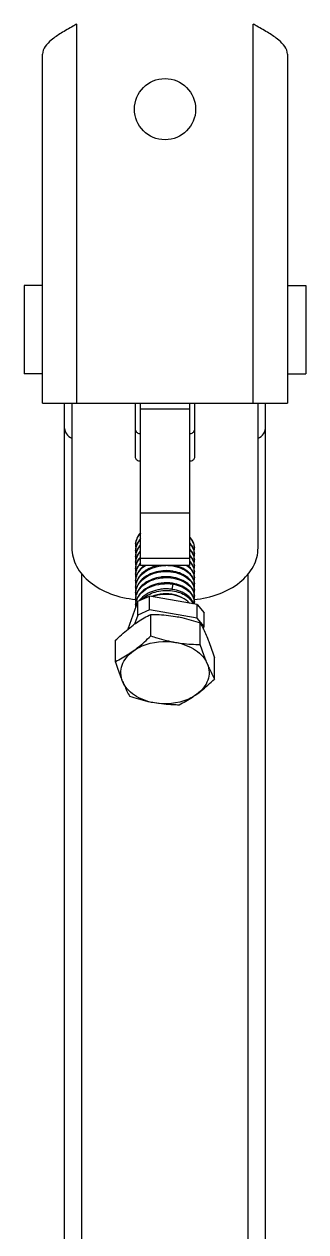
# Model space of a CAD drawing. Extents: x 27938 to 1507990, y 110129 to 923079.
# Drawn here: x 549298 to 549768, y 359970 to 361985 of the extents above; entities that cross this region are included whole.
import ezdxf

# ---------------------------------------------------------------- set-up
doc = ezdxf.new("R2010")
doc.units = 0
doc.header["$LTSCALE"] = 1000
doc.header["$MEASUREMENT"] = 0

msp = doc.modelspace()

# ---------------------------------------------------------------- linework, layer by layer
for p, q in [((549385.5, 361352.6), (549385.5, 361985.1)), ((549679.9, 361352.6), (549679.9, 361985.1)), ((549328.2, 361352.6), (549328.2, 361935.1)), ((549737.1, 361935.1), (549737.1, 361352.6)), ((549328.2, 361548.8), (549297.6, 361548.8)), ((549297.6, 361548.8), (549297.6, 361401.6)), ((549737.1, 361548.8), (549767.8, 361548.8)), ((549767.8, 361548.8), (549767.8, 361401.6)), ((549328.2, 361401.6), (549297.6, 361401.6)), ((549737.1, 361401.6), (549767.8, 361401.6)), ((549328.2, 361352.6), (549737.1, 361352.6)), ((549365, 358782.2), (549365, 361352.6)), ((549377.3, 361352.6), (549377.3, 361111)), ((549483.6, 361261.3), (549483.6, 361352.6)), ((549491.8, 361081.6), (549491.8, 361352.6)), ((549573.6, 361352.6), (549573.6, 361081.6)), ((549581.7, 361352.6), (549581.7, 361261.3)), ((549688, 361111), (549688, 361352.6)), ((549700.3, 358782.2), (549700.3, 361352.6)), ((549573.6, 361342.7), (549491.8, 361342.7)), ((549573.6, 361169.2), (549491.8, 361169.2)), ((549573.6, 361093.6), (549491.8, 361093.6)), ((549393.7, 358903.1), (549393.7, 361068.1)), ((549573.6, 361081.6), (549491.8, 361081.6)), ((549671.7, 358903.1), (549671.7, 361068.1)), ((549545.9, 361050.5), (549543.8, 361042)), ((549487.1, 361022.2), (549506.9, 361030.6)), ((549506.9, 361007.5), (549506.9, 361030.6)), ((549586.3, 361016.7), (549506.9, 361030.6)), ((549487.1, 361022.2), (549470.8, 360975.3)), ((549487.1, 360999), (549487.1, 361022.2)), ((549506.9, 361007.5), (549487.1, 360999)), ((549586.3, 360993.6), (549506.9, 361007.5)), ((549586.3, 360993.6), (549586.3, 361016.7)), ((549586.3, 361016.7), (549598.3, 361002.7)), ((549487.1, 360999), (549481.8, 360983.8)), ((549509.1, 360964.3), (549509.1, 361000.1)), ((549598.3, 360979.6), (549586.3, 360993.6)), ((549591.6, 360949.8), (549591.6, 360985.7)), ((549598.3, 360979.6), (549598.3, 361002.7)), ((549596.8, 360975.4), (549598.3, 360979.6)), ((549450.2, 360921), (549450.2, 360956.8)), ((549615.2, 360892.1), (549615.2, 360928))]:
    msp.add_line(p, q)
msp.add_circle((549532.7, 361843.2), 51.1)
for centre, radius, start, end in [((549538.3, 361697.7), 325.5, 117.9978, 119.2622), ((549527.1, 361697.7), 325.5, 60.7378, 62.0022), ((549520.1, 361111.5), 37.9, 138.472, 140.2955), ((549520.4, 361110), 38.3, 138.4075, 138.7304), ((549510.5, 361115.3), 26.9, 174.7523, 177.3019), ((549510.5, 361115.3), 26.9, 177.3027, 179.992), ((549510.7, 361115.3), 27.1, 180.0173, 189.9275), ((549510.5, 361105.2), 26.9, 177.305, 180.0025), ((549510.7, 361105.2), 27.1, 180.0276, 189.8759), ((549512.2, 361116.2), 28.6, 161.5412, 164.0381), ((549512.2, 361106.1), 28.6, 161.5413, 164.0389), ((549512.7, 361114.8), 29.1, 159.3246, 161.5397), ((549512.7, 361104.7), 29.1, 159.3256, 161.5398), ((549549.7, 361095.9), 33.7, 41.1985, 44.5335), ((549549.7, 361085.8), 33.7, 41.2062, 44.5129), ((549559.2, 361110.3), 22.6, 348.9554, 359.9474), ((549559.4, 361110.3), 22.3, 359.9892, 3.2265), ((549510.5, 361095.1), 26.9, 177.3161, 179.989), ((549510.7, 361095.1), 27.1, 180.0138, 189.8367), ((549510.5, 361085), 26.9, 174.7419, 177.3015), ((549510.5, 361085), 26.9, 177.3022, 179.995), ((549512.2, 361096), 28.6, 161.5413, 164.0385), ((549512.2, 361085.9), 28.6, 161.5412, 164.0376), ((549512.7, 361094.6), 29.1, 159.3258, 161.5398), ((549512.7, 361084.4), 29.1, 159.3249, 161.5397), ((549519.8, 361071.3), 37.5, 138.3967, 141.6133), ((549520.1, 361069.7), 37.9, 138.4376, 140.031), ((549549.7, 361075.7), 33.7, 41.1907, 44.5341), ((549549.7, 361065.5), 33.7, 41.2049, 44.5298), ((549559.2, 361100.1), 22.6, 349.0023, 359.951), ((549559.2, 361090), 22.6, 348.9469, 359.9595), ((549559.4, 361100.1), 22.3, 359.9925, 3.2106), ((549559.4, 361090), 22.3, 0.0017, 3.215), ((549510.7, 361085), 27.1, 180.0203, 189.9184), ((549510.5, 361074.8), 26.9, 177.308, 179.9989), ((549510.7, 361074.8), 27.1, 180.024, 189.859), ((549510.5, 361064.7), 26.9, 174.7482, 177.3114), ((549510.5, 361064.7), 26.9, 177.3122, 179.992), ((549512.2, 361075.8), 28.6, 161.5413, 164.0388), ((549512.2, 361065.6), 28.6, 161.5413, 164.0384), ((549512.7, 361074.3), 29.1, 159.3257, 161.5398), ((549512.7, 361064.2), 29.1, 159.3253, 161.5398), ((549519.7, 361060), 37.3, 138.4163, 142.3647), ((549535.4, 361018.7), 54.3, 78.9677, 81.0182), ((549546.8, 361052.4), 37.8, 47.6925, 50.7716), ((549549, 361054.7), 34.7, 41.248, 47.7355), ((549559.2, 361079.9), 22.6, 348.9984, 359.9503), ((549559.2, 361069.8), 22.6, 348.9949, 359.9563), ((549559.4, 361079.9), 22.3, 359.9919, 3.2231), ((549559.4, 361069.8), 22.3, 359.9979, 3.2133), ((549510.7, 361064.7), 27.1, 180.0173, 189.9253), ((549510.5, 361054.6), 26.9, 177.3041, 179.9996), ((549510.7, 361054.6), 27.1, 180.0245, 189.605), ((549510.5, 361044.5), 26.9, 177.3143, 179.9937), ((549512.2, 361055.5), 28.6, 161.5413, 164.0388), ((549512.1, 361045.4), 28.6, 161.881, 164.0359), ((549512.7, 361054.1), 29.1, 159.3251, 161.5397), ((549512.3, 361045.3), 28.8, 161.544, 161.883), ((549512.7, 361044), 29.1, 159.3259, 161.5398), ((549534.9, 361004.9), 58.1, 97.4815, 97.789), ((549535.3, 361008.3), 54.6, 80.0433, 80.9667), ((549559.2, 361059.7), 22.6, 348.938, 359.9563), ((549559.2, 361049.6), 22.6, 349.0046, 359.951), ((549559.4, 361059.7), 22.3, 359.9985, 3.2205), ((549559.4, 361049.5), 22.3, 359.9925, 3.2199), ((549510.7, 361044.5), 27.1, 180.0186, 189.8496), ((549510.5, 361034.4), 26.9, 174.7549, 177.3062), ((549510.5, 361034.4), 26.9, 177.307, 179.992), ((549510.7, 361034.4), 27.1, 180.0173, 189.9289), ((549510.5, 361024.2), 26.9, 177.3051, 180.0027), ((549512.2, 361035.3), 28.6, 161.5413, 164.0381), ((549512.2, 361025.2), 28.6, 161.5413, 164.0389), ((549512.7, 361033.9), 29.1, 159.3246, 161.5398), ((549512.7, 361023.7), 29.1, 159.3254, 161.5398), ((549535.3, 360976.6), 65.9, 80.7386, 82.5614), ((549535.4, 360988.4), 54.3, 79.4958, 81.0948), ((549535.5, 360988.9), 53.8, 78.82, 79.4945), ((549559.2, 361039.4), 22.6, 348.9821, 359.9616), ((549559.2, 361029.3), 22.6, 348.9355, 359.9502), ((549559.4, 361039.4), 22.3, 0.0034, 3.2144), ((549559.4, 361029.3), 22.3, 359.9923, 3.2257), ((549510.7, 361024.3), 27.1, 180.0278, 189.8922), ((549510.7, 361014), 27, 174.7806, 177.1426), ((549510.6, 361014), 27, 177.1433, 179.9919), ((549510.7, 361014), 27.1, 179.9935, 183.4685), ((549512.2, 361015), 28.6, 161.541, 164.1702), ((549512.8, 361013.5), 29.3, 159.2606, 161.5798), ((549559.4, 361019.2), 22.3, 355.7888, 3.2155)]:
    msp.add_arc(centre, radius, start, end)
for points, knots in [([(549379.2, 361981.7), (549372.5, 361977.9), (549359.8, 361970.6), (549340.8, 361958), (549328.2, 361944.2), (549328.2, 361935.1)], [0, 0, 0, 0, 0.326101, 0.611119, 1, 1, 1, 1]), ([(549737.1, 361935.1), (549737.1, 361944.2), (549724.5, 361958), (549705.5, 361970.6), (549692.9, 361977.9), (549686.2, 361981.7)], [0, 0, 0, 0, 0.388881, 0.673899, 1, 1, 1, 1]), ([(549365, 361310.4), (549365, 361307.2), (549367.8, 361300), (549373.8, 361295.6), (549377.2, 361293.9)], [0, 0, 0, 0, 0.461863, 1, 1, 1, 1]), ([(549483.6, 361307.6), (549483.6, 361306), (549486, 361302.5), (549489.8, 361301.8), (549491.8, 361301.8)], [0, 0, 0, 0, 0.440239, 1, 1, 1, 1]), ([(549573.6, 361301.8), (549575.6, 361301.8), (549579.3, 361302.5), (549581.7, 361306), (549581.7, 361307.6)], [0, 0, 0, 0, 0.559761, 1, 1, 1, 1]), ([(549688.1, 361293.9), (549691.6, 361295.6), (549697.6, 361300), (549700.3, 361307.2), (549700.3, 361310.4)], [0, 0, 0, 0, 0.538137, 1, 1, 1, 1]), ([(549491.8, 361255.5), (549489.8, 361255.5), (549486, 361256.3), (549483.6, 361259.7), (549483.6, 361261.3)], [0, 0, 0, 0, 0.559761, 1, 1, 1, 1]), ([(549581.7, 361261.3), (549581.7, 361259.7), (549579.3, 361256.3), (549575.6, 361255.5), (549573.6, 361255.5)], [0, 0, 0, 0, 0.440239, 1, 1, 1, 1]), ([(549491, 361135.7), (549490.3, 361134.9), (549487.9, 361131.7), (549486, 361128.1), (549485, 361125.3)], [0, 0, 0, 0, 0.25881, 1, 1, 1, 1]), ([(549491.7, 361126.5), (549491, 361125.7), (549488.2, 361122.2), (549486.1, 361118.3), (549485, 361115.2)], [0, 0, 0, 0, 0.25985, 1, 1, 1, 1]), ([(549485.4, 361125.1), (549485.8, 361126), (549487.3, 361129.7), (549489.6, 361133), (549491.6, 361135.3)], [0, 0, 0, 0, 0.242679, 1, 1, 1, 1]), ([(549581.7, 361111.5), (549581.7, 361114.7), (549580.2, 361121.5), (549576.1, 361127.1), (549573.7, 361129.6)], [0, 0, 0, 0, 0.479607, 1, 1, 1, 1]), ([(549573.7, 361128.4), (549576, 361126), (549579.8, 361120.8), (549581.5, 361114.5), (549581.7, 361111.5)], [0, 0, 0, 0, 0.520009, 1, 1, 1, 1]), ([(549377.3, 361111), (549377.3, 361100.5), (549383.4, 361078.1), (549407.5, 361051.2), (549442.3, 361032.3), (549469.4, 361026.3), (549483.6, 361025)], [0, 0, 0, 0, 0.212085, 0.446759, 0.711828, 1, 1, 1, 1]), ([(549491.8, 361116.4), (549491, 361115.6), (549488.2, 361112.1), (549486.1, 361108.2), (549485, 361105.1)], [0, 0, 0, 0, 0.25988, 1, 1, 1, 1]), ([(549491.8, 361106.3), (549491, 361105.4), (549488.2, 361102), (549486.1, 361098), (549485, 361094.9)], [0, 0, 0, 0, 0.259876, 1, 1, 1, 1]), ([(549485.4, 361115), (549485.8, 361115.9), (549487.4, 361119.6), (549489.7, 361123), (549491.8, 361125.3)], [0, 0, 0, 0, 0.242549, 1, 1, 1, 1]), ([(549485.4, 361104.9), (549485.8, 361105.8), (549487.4, 361109.5), (549489.7, 361112.9), (549491.8, 361115.2)], [0, 0, 0, 0, 0.242552, 1, 1, 1, 1]), ([(549573.7, 361118.2), (549576, 361115.9), (549579.8, 361110.7), (549581.5, 361104.4), (549581.7, 361101.4)], [0, 0, 0, 0, 0.519993, 1, 1, 1, 1]), ([(549573.7, 361108.1), (549576, 361105.8), (549579.8, 361100.6), (549581.5, 361094.3), (549581.7, 361091.3)], [0, 0, 0, 0, 0.52002, 1, 1, 1, 1]), ([(549581.7, 361101.4), (549581.7, 361104.3), (549580.5, 361110.5), (549577.1, 361115.7), (549575, 361118.1)], [0, 0, 0, 0, 0.482588, 1, 1, 1, 1]), ([(549581.7, 361091.3), (549581.7, 361094.2), (549580.5, 361100.4), (549577.1, 361105.6), (549575, 361108)], [0, 0, 0, 0, 0.482583, 1, 1, 1, 1]), ([(549581.2, 361024.9), (549595.5, 361026.2), (549622.7, 361032.2), (549657.6, 361051), (549681.9, 361078), (549688, 361100.4), (549688, 361111)], [0, 0, 0, 0, 0.288185, 0.553327, 0.788006, 1, 1, 1, 1]), ([(549490.4, 361094.6), (549489.8, 361093.8), (549487.6, 361090.8), (549485.9, 361087.4), (549485, 361084.8)], [0, 0, 0, 0, 0.258068, 1, 1, 1, 1]), ([(549491.8, 361086.1), (549491, 361085.2), (549488.2, 361081.8), (549486.1, 361077.8), (549485, 361074.7)], [0, 0, 0, 0, 0.259878, 1, 1, 1, 1]), ([(549485.4, 361094.7), (549485.8, 361095.7), (549487.4, 361099.4), (549489.7, 361102.8), (549491.8, 361105.1)], [0, 0, 0, 0, 0.242544, 1, 1, 1, 1]), ([(549485.4, 361084.6), (549485.7, 361085.5), (549487.2, 361088.9), (549489.3, 361092), (549491.1, 361094.1)], [0, 0, 0, 0, 0.243219, 1, 1, 1, 1]), ([(549573.7, 361098), (549576, 361095.7), (549579.8, 361090.5), (549581.5, 361084.2), (549581.7, 361081.1)], [0, 0, 0, 0, 0.520002, 1, 1, 1, 1]), ([(549573.7, 361087.9), (549576, 361085.5), (549579.8, 361080.3), (549581.5, 361074.1), (549581.7, 361071)], [0, 0, 0, 0, 0.520001, 1, 1, 1, 1]), ([(549581.7, 361081.2), (549581.7, 361084.1), (549580.5, 361090.2), (549577.1, 361095.5), (549575, 361097.8)], [0, 0, 0, 0, 0.482587, 1, 1, 1, 1]), ([(549581.7, 361071), (549581.7, 361074), (549580.5, 361080.1), (549577.1, 361085.3), (549575, 361087.7)], [0, 0, 0, 0, 0.482586, 1, 1, 1, 1]), ([(549521.9, 361081.8), (549517.6, 361080.9), (549509.3, 361078.5), (549498.3, 361072.4), (549489.8, 361064.4), (549486.2, 361057.8), (549485, 361054.5)], [0, 0, 0, 0, 0.276521, 0.537648, 0.778453, 1, 1, 1, 1]), ([(549498, 361081.7), (549495, 361079.4), (549489.7, 361074.3), (549486.1, 361067.9), (549485, 361064.6)], [0, 0, 0, 0, 0.520421, 1, 1, 1, 1]), ([(549575, 361057.4), (549569.6, 361063.5), (549557.5, 361070.1), (549540, 361073.2), (549525.6, 361072.8), (549511.8, 361069.4), (549499.7, 361063.4), (549490.3, 361055), (549486.2, 361047.9), (549485, 361044.3)], [0, 0, 0, 0, 0.235001, 0.369196, 0.507414, 0.643709, 0.772807, 0.891505, 1, 1, 1, 1]), ([(549485.4, 361074.5), (549485.7, 361075.2), (549486.9, 361078.2), (549488.6, 361080.9), (549490.1, 361082.8)], [0, 0, 0, 0, 0.244171, 1, 1, 1, 1]), ([(549485.4, 361064.4), (549486.7, 361067.8), (549490.7, 361074.4), (549496.6, 361079.5), (549499.9, 361081.7)], [0, 0, 0, 0, 0.478395, 1, 1, 1, 1]), ([(549485.4, 361054.3), (549486.9, 361058.3), (549492.1, 361066.1), (549503.7, 361074.8), (549518.2, 361080.3), (549528.8, 361081.7), (549534.2, 361081.7)], [0, 0, 0, 0, 0.218898, 0.461373, 0.725247, 1, 1, 1, 1]), ([(549485.4, 361044.1), (549487, 361048.4), (549492.7, 361056.8), (549505.4, 361065.7), (549521.2, 361071), (549538.3, 361072.2), (549554.7, 361069.4), (549568.6, 361062.8), (549578.6, 361053), (549581.5, 361044.6), (549581.7, 361040.7)], [0, 0, 0, 0, 0.114222, 0.241564, 0.380183, 0.523375, 0.662466, 0.789658, 0.901085, 1, 1, 1, 1]), ([(549543.8, 361072.4), (549542.1, 361072.7), (549535, 361073.4), (549527.8, 361072.9), (549522.5, 361071.7)], [0, 0, 0, 0, 0.247797, 1, 1, 1, 1]), ([(549537.2, 361081.7), (549542.9, 361081.5), (549553.9, 361079.8), (549568.2, 361073.3), (549578.5, 361063.4), (549581.5, 361054.8), (549581.7, 361050.8)], [0, 0, 0, 0, 0.291873, 0.559175, 0.79302, 1, 1, 1, 1]), ([(549575, 361067.5), (549573.5, 361069.2), (549565.8, 361076.3), (549555.7, 361080.2), (549547.8, 361081.8)], [0, 0, 0, 0, 0.228177, 1, 1, 1, 1]), ([(549569.1, 361081.7), (549572.6, 361079.1), (549578.7, 361073.1), (549581.5, 361064.8), (549581.7, 361060.9)], [0, 0, 0, 0, 0.52908, 1, 1, 1, 1]), ([(549581.7, 361060.9), (549581.7, 361063.9), (549580.5, 361070), (549577.1, 361075.2), (549575, 361077.6)], [0, 0, 0, 0, 0.482585, 1, 1, 1, 1]), ([(549581.7, 361050.8), (549581.7, 361053.7), (549580.5, 361059.9), (549577.1, 361065.1), (549575, 361067.5)], [0, 0, 0, 0, 0.482588, 1, 1, 1, 1]), ([(549575, 361047.2), (549569.6, 361053.4), (549557.5, 361060), (549540, 361063.1), (549525.6, 361062.6), (549511.8, 361059.3), (549499.7, 361053.2), (549490.3, 361044.9), (549486.2, 361037.8), (549485, 361034.2)], [0, 0, 0, 0, 0.234995, 0.369193, 0.507415, 0.643708, 0.772808, 0.891506, 1, 1, 1, 1]), ([(549546.1, 361051.7), (549539.7, 361052.8), (549526.6, 361053.1), (549508.2, 361048.2), (549493.2, 361038.6), (549486.7, 361029), (549485, 361024.1)], [0, 0, 0, 0, 0.271171, 0.538307, 0.783282, 1, 1, 1, 1]), ([(549485.4, 361034), (549487, 361038.3), (549492.7, 361046.6), (549505.4, 361055.5), (549521.2, 361060.9), (549538.3, 361062.1), (549554.7, 361059.3), (549568.6, 361052.7), (549578.6, 361042.9), (549581.5, 361034.5), (549581.7, 361030.6)], [0, 0, 0, 0, 0.11422, 0.241557, 0.38018, 0.523371, 0.662464, 0.789655, 0.901082, 1, 1, 1, 1]), ([(549485.4, 361023.9), (549487.3, 361028.7), (549493.9, 361037.9), (549508.7, 361047.1), (549526.8, 361051.8), (549539.6, 361051.5), (549545.9, 361050.5)], [0, 0, 0, 0, 0.217951, 0.46337, 0.729831, 1, 1, 1, 1]), ([(549546.9, 361051.6), (549544.9, 361052), (549536.4, 361053.3), (549527.7, 361052.8), (549521.5, 361051.3)], [0, 0, 0, 0, 0.246468, 1, 1, 1, 1]), ([(549543.9, 361062.3), (549542.5, 361062.5), (549537, 361063.1), (549531.5, 361063), (549527.3, 361062.5)], [0, 0, 0, 0, 0.247252, 1, 1, 1, 1]), ([(549545.9, 361050.5), (549550.6, 361049.7), (549559.7, 361047.2), (549571.2, 361040.5), (549579.2, 361031.4), (549581.5, 361024), (549581.7, 361020.4)], [0, 0, 0, 0, 0.290521, 0.554658, 0.788516, 1, 1, 1, 1]), ([(549575, 361037.1), (549573.4, 361039), (549565.3, 361046.4), (549554.4, 361050.3), (549546.1, 361051.7)], [0, 0, 0, 0, 0.22749, 1, 1, 1, 1]), ([(549581.7, 361040.7), (549581.7, 361043.6), (549580.5, 361049.8), (549577.1, 361055), (549575, 361057.4)], [0, 0, 0, 0, 0.482586, 1, 1, 1, 1]), ([(549581.7, 361030.6), (549581.7, 361033.5), (549580.5, 361039.6), (549577.1, 361044.9), (549575, 361047.2)], [0, 0, 0, 0, 0.482586, 1, 1, 1, 1]), ([(549543.8, 361042), (549533.6, 361043.3), (549513.6, 361041.6), (549496, 361030.9), (549490.3, 361023.6)], [0, 0, 0, 0, 0.526254, 1, 1, 1, 1]), ([(549494.6, 361025.5), (549500.6, 361031), (549512.2, 361037.1), (549528.9, 361040.2), (549542, 361040.2), (549554.5, 361037.8), (549568.4, 361032), (549576.8, 361024.1), (549579.6, 361017.9)], [0, 0, 0, 0, 0.255096, 0.39268, 0.530602, 0.663916, 0.788307, 1, 1, 1, 1]), ([(549559.7, 361028.6), (549556.2, 361030.5), (549540.5, 361036.2), (549522.4, 361034.9), (549510.8, 361030)], [0, 0, 0, 0, 0.239303, 1, 1, 1, 1]), ([(549573.8, 361019), (549566.7, 361026.4), (549550.7, 361033.1), (549528.9, 361034), (549517.4, 361031.7), (549512, 361029.8)], [0, 0, 0, 0, 0.470214, 0.736055, 1, 1, 1, 1]), ([(549543.8, 361042), (549542, 361042.3), (549534.7, 361043.1), (549527.2, 361042.5), (549521.9, 361041.2)], [0, 0, 0, 0, 0.247915, 1, 1, 1, 1]), ([(549575, 361027), (549573.4, 361028.9), (549565.2, 361036.3), (549554.2, 361040.3), (549545.9, 361041.6)], [0, 0, 0, 0, 0.227377, 1, 1, 1, 1]), ([(549581.7, 361020.4), (549581.7, 361023.4), (549580.5, 361029.5), (549577.1, 361034.7), (549575, 361037.1)], [0, 0, 0, 0, 0.482589, 1, 1, 1, 1]), ([(549580.5, 361017.8), (549580.2, 361018.6), (549578.8, 361021.9), (549576.8, 361024.9), (549575, 361027)], [0, 0, 0, 0, 0.241445, 1, 1, 1, 1]), ([(549479.6, 360982.2), (549482.1, 360984), (549491.5, 360990.6), (549501.5, 360996.4), (549509.1, 361000.1)], [0, 0, 0, 0, 0.263099, 1, 1, 1, 1]), ([(549509.1, 361000.1), (549512.5, 361000.1), (549526.3, 360999.8), (549540.1, 360998.5), (549550.3, 360996.7)], [0, 0, 0, 0, 0.246121, 1, 1, 1, 1]), ([(549550.3, 360996.7), (549553.8, 360996.1), (549567.8, 360993.3), (549581.5, 360989.2), (549591.6, 360985.7)], [0, 0, 0, 0, 0.248499, 1, 1, 1, 1]), ([(549591.6, 360985.7), (549592.6, 360983.9), (549596.9, 360975.7), (549600.7, 360967.2), (549603.4, 360960.6)], [0, 0, 0, 0, 0.226572, 1, 1, 1, 1]), ([(549450.2, 360956.8), (549452.6, 360959.2), (549462, 360968.1), (549471.9, 360976.5), (549479.6, 360982.2)], [0, 0, 0, 0, 0.257895, 1, 1, 1, 1]), ([(549479.6, 360938.9), (549482.1, 360940.7), (549492.4, 360948.6), (549502, 360957.4), (549509.1, 360964.3)], [0, 0, 0, 0, 0.240981, 1, 1, 1, 1]), ([(549509.1, 360964.3), (549512.5, 360963.1), (549526, 360958.7), (549539.8, 360955.1), (549550.3, 360953.3)], [0, 0, 0, 0, 0.251163, 1, 1, 1, 1]), ([(549479.6, 360938.9), (549484.3, 360942.3), (549505.8, 360954.2), (549531.9, 360956.5), (549550.3, 360953.3)], [0, 0, 0, 0, 0.235366, 1, 1, 1, 1]), ([(549550.3, 360953.3), (549556.4, 360952.2), (549568.1, 360949.1), (549583.7, 360941.1), (549595.9, 360930.5), (549601.5, 360921.7), (549603.4, 360917.2)], [0, 0, 0, 0, 0.27851, 0.540172, 0.780428, 1, 1, 1, 1]), ([(549550.3, 360953.3), (549553.8, 360952.7), (549567.5, 360950.6), (549581.3, 360949.9), (549591.6, 360949.8)], [0, 0, 0, 0, 0.254083, 1, 1, 1, 1]), ([(549603.4, 360917.2), (549602.4, 360919.7), (549598.1, 360930.5), (549594.4, 360941.4), (549591.6, 360949.8)], [0, 0, 0, 0, 0.233658, 1, 1, 1, 1]), ([(549603.4, 360960.6), (549604.4, 360958.1), (549608.6, 360947.3), (549612.4, 360936.4), (549615.2, 360928)], [0, 0, 0, 0, 0.233658, 1, 1, 1, 1]), ([(549479.6, 360938.9), (549477.2, 360937.1), (549467.8, 360930.5), (549457.8, 360924.7), (549450.2, 360921)], [0, 0, 0, 0, 0.263099, 1, 1, 1, 1]), ([(549462, 360888.3), (549460.2, 360892.6), (549458.2, 360901.7), (549460.5, 360915.8), (549467.9, 360928.8), (549475.4, 360935.7), (549479.6, 360938.9)], [0, 0, 0, 0, 0.238229, 0.47528, 0.726056, 1, 1, 1, 1]), ([(549462, 360888.3), (549460.9, 360890.8), (549456.7, 360901.6), (549452.9, 360912.5), (549450.2, 360921)], [0, 0, 0, 0, 0.233658, 1, 1, 1, 1]), ([(549603.4, 360917.2), (549605.1, 360913), (549607.1, 360903.8), (549604.8, 360889.7), (549597.4, 360876.8), (549590, 360869.8), (549585.7, 360866.7)], [0, 0, 0, 0, 0.238229, 0.47528, 0.726056, 1, 1, 1, 1]), ([(549603.4, 360917.2), (549604.3, 360914.9), (549607.9, 360906.4), (549612, 360898), (549615.2, 360892.1)], [0, 0, 0, 0, 0.275005, 1, 1, 1, 1]), ([(549462, 360888.3), (549462.9, 360886), (549466.5, 360877.5), (549470.6, 360869.1), (549473.8, 360863.2)], [0, 0, 0, 0, 0.275005, 1, 1, 1, 1]), ([(549515, 360852.3), (549508.9, 360853.3), (549497.2, 360856.5), (549481.7, 360864.5), (549469.4, 360875), (549463.8, 360883.8), (549462, 360888.3)], [0, 0, 0, 0, 0.27851, 0.540172, 0.780428, 1, 1, 1, 1]), ([(549585.7, 360866.7), (549588.2, 360868.6), (549598.5, 360876.5), (549608.1, 360885.2), (549615.2, 360892.1)], [0, 0, 0, 0, 0.240981, 1, 1, 1, 1]), ([(549585.7, 360866.7), (549581.1, 360863.3), (549559.6, 360851.4), (549533.4, 360849), (549515, 360852.3)], [0, 0, 0, 0, 0.235366, 1, 1, 1, 1]), ([(549585.7, 360866.7), (549583.3, 360864.9), (549573.9, 360858.3), (549563.8, 360852.6), (549556.3, 360848.8)], [0, 0, 0, 0, 0.263099, 1, 1, 1, 1]), ([(549515, 360852.3), (549511.5, 360852.9), (549497.6, 360855.7), (549483.9, 360859.7), (549473.8, 360863.2)], [0, 0, 0, 0, 0.248499, 1, 1, 1, 1]), ([(549556.3, 360848.8), (549552.9, 360848.8), (549539.1, 360849.1), (549525.3, 360850.5), (549515, 360852.3)], [0, 0, 0, 0, 0.246121, 1, 1, 1, 1])]:
    msp.add_open_spline(points, degree=3, knots=knots)
for points in [[(549484.7, 361124.1), (549484, 361121.7), (549483.6, 361119.1), (549483.6, 361116.6)], [(549484.7, 361114), (549484, 361111.5), (549483.6, 361109), (549483.6, 361106.5)], [(549483.6, 361106.5), (549483.8, 361109), (549484.2, 361111.5), (549485, 361113.9)], [(549483.7, 361117.8), (549483.9, 361119.9), (549484.4, 361122), (549485, 361124)], [(549484.7, 361103.9), (549484, 361101.4), (549483.6, 361098.9), (549483.6, 361096.3)], [(549483.6, 361096.3), (549483.8, 361098.9), (549484.2, 361101.4), (549485, 361103.8)], [(549484.7, 361093.7), (549484, 361091.3), (549483.6, 361088.8), (549483.6, 361086.2)], [(549483.7, 361087.4), (549483.9, 361089.5), (549484.4, 361091.7), (549485, 361093.7)], [(549484.7, 361083.6), (549484, 361081.2), (549483.6, 361078.6), (549483.6, 361076.1)], [(549483.6, 361076.1), (549483.8, 361078.6), (549484.2, 361081.2), (549485, 361083.6)], [(549484.7, 361073.5), (549484, 361071.1), (549483.6, 361068.5), (549483.6, 361066)], [(549483.7, 361067.2), (549483.9, 361069.3), (549484.4, 361071.4), (549485, 361073.4)], [(549484.7, 361063.4), (549484, 361061), (549483.6, 361058.4), (549483.6, 361055.9)], [(549483.6, 361055.9), (549483.8, 361058.4), (549484.2, 361060.9), (549485, 361063.3)], [(549484.7, 361053.3), (549484, 361050.8), (549483.6, 361048.3), (549483.6, 361045.7)], [(549483.6, 361045.7), (549483.8, 361048.3), (549484.2, 361050.8), (549485, 361053.2)], [(549484.7, 361043.1), (549484, 361040.7), (549483.6, 361038.2), (549483.6, 361035.6)], [(549484.7, 361033), (549484, 361030.6), (549483.6, 361028), (549483.6, 361025.5)], [(549483.6, 361025.5), (549483.8, 361028), (549484.2, 361030.6), (549485, 361033)], [(549483.7, 361036.8), (549483.9, 361038.9), (549484.4, 361041.1), (549485, 361043.1)], [(549484.7, 361022.8), (549484, 361020.4), (549483.6, 361017.9), (549483.6, 361015.4)], [(549483.7, 361016.5), (549483.9, 361018.6), (549484.4, 361020.7), (549485, 361022.8)]]:
    msp.add_open_spline(points, degree=3)

doc.saveas('drawing.dxf')
